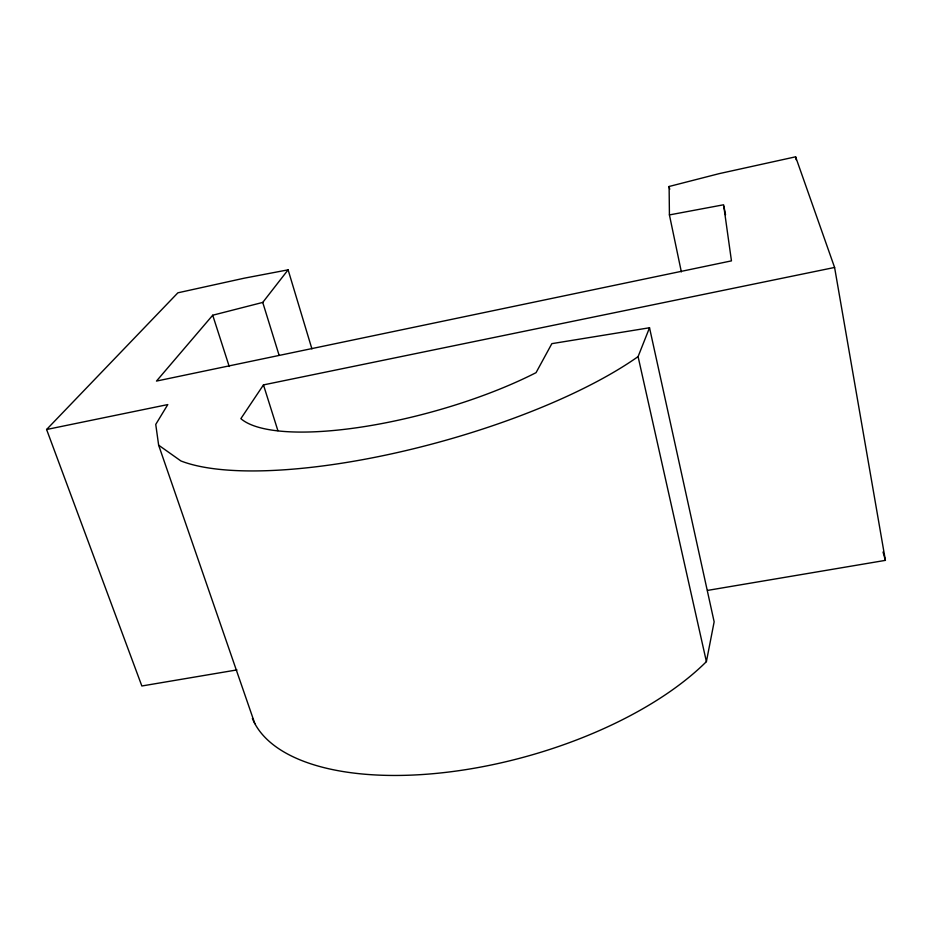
<?xml version="1.0" encoding="UTF-8"?>
<svg xmlns="http://www.w3.org/2000/svg" width="932" height="932" viewBox="0 0 932 932"><rect width="100%" height="100%" fill="white"/><g stroke="black" fill="none" stroke-linecap="round" stroke-linejoin="round"><path stroke-width="1.4" d="M252.374 718.444A255.217 116.733 -15.6 0 0 449.83 771.894A255.217 116.733 -15.6 0 0 706.398 661.627L714.145 621.819L649.522 327.761L551.849 343.652L536.051 372.66A189.662 54.406 -15.4 0 1 240.864 418.643L263.465 384.904L834.594 267.461L885.4 560.365L707.516 590.41M706.398 661.627L638.082 356.607L649.522 327.761M681.35 271.888L669.421 214.919L723.593 204.784L731.457 260.867L156.483 381.072L212.717 315.226L262.742 302.422L288.105 269.837L311.905 348.871M236.961 669.91L141.85 685.987L46.6 429.501L177.884 292.811L244.359 278.167L288.105 269.837M669.421 214.919L669.118 186.482L719.224 173.632L795.613 156.821L834.594 267.461M46.6 429.501L167.783 404.581L155.749 424.41L158.638 445.181L254.832 723.616M158.638 445.181L180.89 460.944A273.437 78.952 -15.4 0 0 399.805 452.008A273.437 78.952 -15.4 0 0 638.082 356.607M212.717 315.226L229.225 366.497M263.465 384.904L277.899 430.689M262.742 302.422L279.017 355.01M883.023 552.012L885.4 560.365M669.118 186.482L669.712 189.312M723.873 206.205L725.55 214.756M795.613 156.821L796.114 159.675"/></g></svg>
